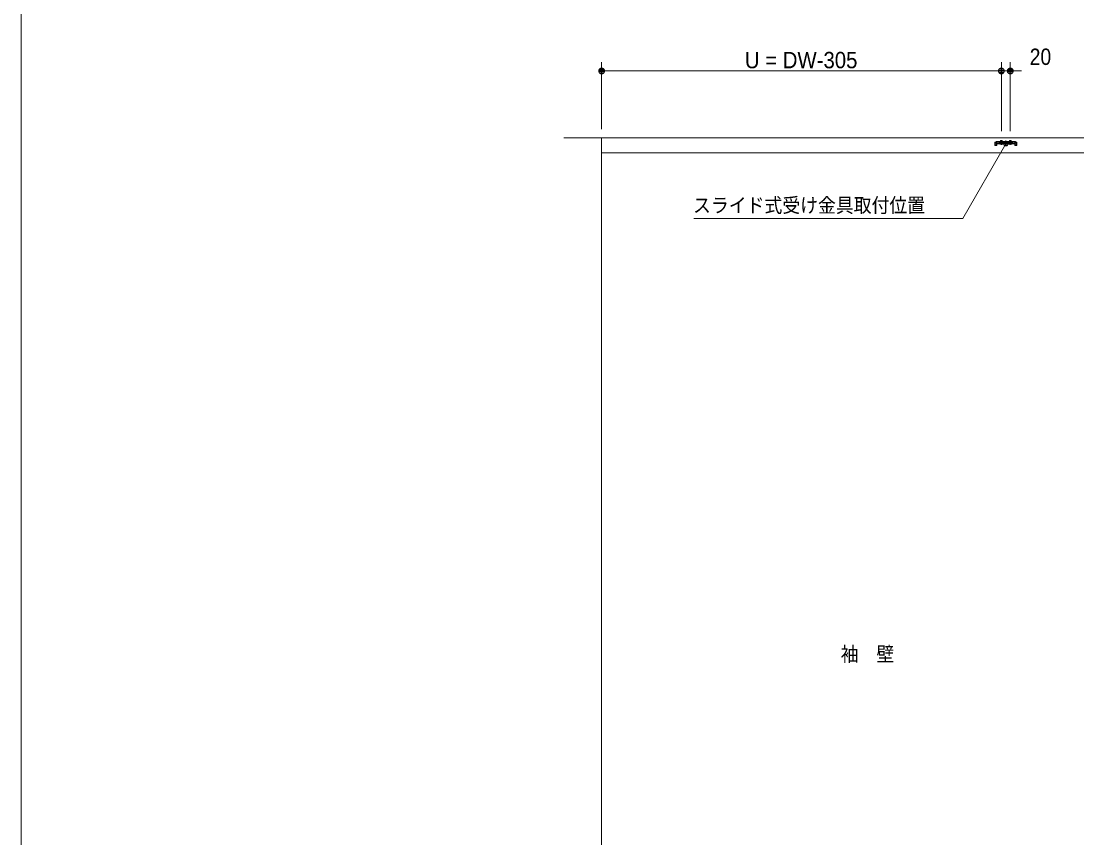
# Model space of a CAD drawing. Units: millimetres, scale not verified. Extents: x -6062 to 6062, y -3045 to 3045.
# Drawn here: x -5788 to -3423, y -1217 to 612 of the extents above; entities that cross this region are included whole.
import ezdxf
from ezdxf.enums import TextEntityAlignment as Align

# ---------------------------------------------------------------- set-up
doc = ezdxf.new("R2010")
doc.units = ezdxf.units.MM
doc.header["$LTSCALE"] = 20
for name, color, linetype, lineweight in [('0-0_3一般', 7, 'Continuous', 9), ('0-1_2寸法-1', 7, 'Continuous', 9), ('0-2_0', 7, 'Continuous', 9), ('0-3_2寸法-3', 7, 'Continuous', 9), ('0-4_2寸法-2', 7, 'Continuous', 9), ('0-5_1図面枠', 7, 'Continuous', 9)]:
    doc.layers.add(name, color=color, linetype=linetype, lineweight=lineweight)
doc.styles.add('ＭＳ ゴシック', font='')
doc.styles.add('ＭＳ Ｐゴシック', font='')
doc.styles.get('ＭＳ ゴシック').set_extended_font_data('MS Gothic')
doc.styles.get('ＭＳ Ｐゴシック').set_extended_font_data('MS PGothic')

# ---------------------------------------------------------------- blocks, each defined once
blk = doc.blocks.new('_Dot')
at = {"layer": '0-2_0'}
for p, q in [((-10, 0), (-20, 0)), ((9.78, 2), (-9.78, 2)), ((7.99, 6), (-7.99, 6)), ((9.16, -3.98), (-9.16, -3.98)), ((6, -7.98), (-6, -7.98))]:
    blk.add_line(p, q, dxfattribs=at)
for points in [[(10, 0), (9.92, 1.25), (9.69, 2.49), (9.3, 3.68), (8.76, 4.82), (8.09, 5.88), (7.29, 6.85), (6.37, 7.71), (5.36, 8.44), (4.26, 9.05), (3.09, 9.51), (1.87, 9.82), (0.63, 9.98), (-0.63, 9.98), (-1.87, 9.82), (-3.09, 9.51), (-4.26, 9.05), (-5.36, 8.44), (-6.37, 7.71), (-7.29, 6.85), (-8.09, 5.88), (-8.76, 4.82), (-9.3, 3.68), (-9.69, 2.49), (-9.92, 1.25), (-10, 0), (0, 0)], [(-10, 0), (-9.92, -1.25), (-9.69, -2.49), (-9.3, -3.68), (-8.76, -4.82), (-8.09, -5.88), (-7.29, -6.85), (-6.37, -7.71), (-5.36, -8.44), (-4.26, -9.05), (-3.09, -9.51), (-1.87, -9.82), (-0.63, -9.98), (0.63, -9.98), (1.87, -9.82), (3.09, -9.51), (4.26, -9.05), (5.36, -8.44), (6.37, -7.71), (7.29, -6.85), (8.09, -5.88), (8.76, -4.82), (9.3, -3.68), (9.69, -2.49), (9.92, -1.25), (10, 0), (0, 0)]]:
    blk.add_lwpolyline(points, close=True, dxfattribs=at)
blk = doc.blocks.new('グループ-41')
at = {"layer": '0-0_3一般'}
for p, q in [((-55696.5, 7000), (-4456.5, 7000)), ((-54000, 7000), (-54000, -40000)), ((-6320, 7000), (-6320, -40000)), ((-55696.5, -40000), (-4456.5, -40000))]:
    blk.add_line(p, q, dxfattribs=at)
blk = doc.blocks.new('グループ-42')
at = {"layer": '0-0_3一般'}
for p, q in [((-36398, 6764.1), (-36398, 6808.1)), ((-36347.1, 6808.1), (-36398, 6808.1)), ((-36398, 6762.1), (-36374, 6762.1)), ((-36398, 6742.1), (-36398, 6762.1)), ((-36398, 6692.1), (-36398, 6742.1)), ((-36374, 6762.1), (-36374, 6742.1)), ((-36374, 6692.1), (-36374, 6742.1)), ((-36324, 6692.1), (-36374, 6692.1)), ((-36324, 6668.1), (-36374, 6668.1)), ((-36347.1, 6808.1), (-36332.5, 6822.6)), ((-36328, 6762.1), (-36347.1, 6762.1)), ((-36319.1, 6836.1), (-36332.5, 6822.6)), ((-36328, 6762.1), (-36314.5, 6775.6)), ((-36324, 6692.1), (-36324, 6742.1)), ((-36319.1, 6836.1), (-36300, 6836.1)), ((-36300, 6790.1), (-36314.5, 6775.6)), ((-36300, 6836.1), (-36300, 6790.1)), ((-36300, 6826.1), (-36280, 6836.1)), ((-36200, 6836.1), (-36300, 6836.1)), ((-36300, 6780.1), (-36280, 6790.1)), ((-36300, 6790.1), (-36300, 6780.1)), ((-36300, 6790.1), (-36280, 6790.1)), ((-36300, 6766.1), (-35500, 6766.1)), ((-36300, 6766.1), (-36300, 6742.1)), ((-36280, 6790.1), (-36200, 6790.1)), ((-36200, 6836.1), (-35600, 6836.1)), ((-36200, 6825.2), (-36200, 6836.1)), ((-36200, 6784.1), (-36200, 6790.1)), ((-36190, 6815.2), (-35610, 6815.2)), ((-35610, 6774.1), (-36190, 6774.1)), ((-36175, 6742.1), (-36175, 6732.1)), ((-36025, 6742.1), (-36175, 6742.1)), ((-36175, 6732.1), (-36165, 6722.1)), ((-36175, 6732.1), (-36025, 6732.1)), ((-36165, 6722.1), (-36035, 6722.1)), ((-36141, 6722.1), (-36122.8, 6758.9)), ((-36140, 6836.1), (-36140, 6882.1)), ((-36140, 6756.2), (-36140, 6836.1)), ((-36140, 6756.2), (-36132.4, 6756.2)), ((-36136.2, 6742.1), (-36140, 6756.2)), ((-36136.2, 6742.1), (-36132.4, 6756.2)), ((-36132.4, 6836.1), (-36132.4, 6882.1)), ((-36132.4, 6756.2), (-36132.4, 6836.1)), ((-36132.4, 6756.2), (-36067.6, 6756.2)), ((-36122.8, 6758.9), (-36100, 6771)), ((-36100, 6699.1), (-36100, 6905.1)), ((-36100, 6867.1), (-36100, 6749.1)), ((-36100, 6713.6), (-36100, 6797.6)), ((-36100, 6771), (-36077.2, 6758.9)), ((-36077.2, 6758.9), (-36059, 6722.1)), ((-36067.6, 6882.1), (-36067.6, 6836.1)), ((-36067.6, 6836.1), (-36067.6, 6756.2)), ((-36067.6, 6756.2), (-36060, 6756.2)), ((-36063.8, 6742.1), (-36067.6, 6756.2)), ((-36060, 6756.2), (-36063.8, 6742.1)), ((-36060, 6836.1), (-36060, 6756.2)), ((-36035, 6722.1), (-36025, 6732.1)), ((-36025, 6732.1), (-36025, 6742.1)), ((-35900, 6884.2), (-35900, 6730.2)), ((-35900, 6651.9), (-35900, 6853.3)), ((-35740, 6836.1), (-35740, 6882.1)), ((-35740, 6882.1), (-35660, 6882.1)), ((-35740, 6756.2), (-35740, 6836.1)), ((-35736.2, 6742.1), (-35740, 6756.2)), ((-35740, 6756.2), (-35732.4, 6756.2)), ((-35736.2, 6742.1), (-35732.4, 6756.2)), ((-35732.4, 6836.1), (-35732.4, 6882.1)), ((-35732.4, 6756.2), (-35732.4, 6836.1)), ((-35700, 6699.1), (-35700, 6905.1)), ((-35700, 6867.1), (-35700, 6749.1)), ((-35700, 6713.6), (-35700, 6797.6)), ((-35667.6, 6882.1), (-35667.6, 6836.1)), ((-35667.6, 6836.1), (-35667.6, 6756.2)), ((-35663.8, 6742.1), (-35667.6, 6756.2)), ((-35660, 6756.2), (-35663.8, 6742.1)), ((-35660, 6882.1), (-35660, 6836.1)), ((-35660, 6836.1), (-35660, 6756.2)), ((-35500, 6836.1), (-35600, 6836.1)), ((-35600, 6836.1), (-35600, 6825.2)), ((-35600, 6815.2), (-35600, 6825.2)), ((-35600, 6815.2), (-35600, 6790.1)), ((-35600, 6790.1), (-35600, 6784.1)), ((-35600, 6790.1), (-35520, 6790.1)), ((-35520, 6836.1), (-35500, 6826.1)), ((-35520, 6790.1), (-35500, 6790.1)), ((-35520, 6790.1), (-35500, 6780.1)), ((-35500, 6790.1), (-35500, 6836.1)), ((-35500, 6836.1), (-35480.9, 6836.1)), ((-35485.5, 6775.6), (-35500, 6790.1)), ((-35500, 6780.1), (-35500, 6790.1)), ((-35500, 6766.1), (-35500, 6742.1)), ((-35500, 6742.1), (-35500, 6692.1)), ((-35472, 6762.1), (-35485.5, 6775.6)), ((-35480.9, 6836.1), (-35467.5, 6822.6)), ((-35476, 6742.1), (-35476, 6692.1)), ((-35426, 6668.1), (-35476, 6668.1)), ((-35472, 6762.1), (-35452.9, 6762.1)), ((-35467.5, 6822.6), (-35452.9, 6808.1)), ((-35402, 6808.1), (-35452.9, 6808.1)), ((-35452.9, 6762.1), (-35402, 6762.1)), ((-35426, 6762.1), (-35402, 6762.1)), ((-35426, 6742.1), (-35426, 6762.1)), ((-35402, 6808.1), (-35402, 6764.1)), ((-35402, 6764.1), (-35402, 6762.1)), ((-35402, 6762.1), (-35402, 6742.1)), ((-35402, 6742.1), (-35402, 6692.1)), ((-6330, 6340), (-54000, 6340))]:
    blk.add_line(p, q, dxfattribs=at)
for points in [[(-53990, 7000), (-6330, 7000), (-6330, 6340)], [(-36398, 6764.1), (-36398, 6762.1), (-36347.1, 6762.1)], [(-36300, 6692.1), (-36300, 6742.1), (-35500, 6742.1)], [(-36200, 6790.1), (-36200, 6815.2), (-36200, 6825.2)], [(-36140, 6882.1), (-36060, 6882.1), (-36060, 6836.1)], [(-35775, 6732.1), (-35765, 6722.1), (-35635, 6722.1), (-35625, 6732.1)], [(-35741, 6722.1), (-35722.8, 6758.9), (-35700, 6771), (-35677.2, 6758.9), (-35659, 6722.1)], [(-35732.4, 6756.2), (-35667.6, 6756.2), (-35660, 6756.2)], [(-35426, 6742.1), (-35426, 6692.1), (-35476, 6692.1)]]:
    blk.add_lwpolyline(points, dxfattribs=at)
blk.add_lwpolyline([(-35625, 6732.1), (-35625, 6742.1), (-35775, 6742.1), (-35775, 6732.1)], close=True, dxfattribs=at)
for centre, radius, start, end in [((-36374, 6692.1), 24, 180, 270), ((-36347.1, 6808.1), 46, 270, 315), ((-36300, 6790.1), 46, 90, 135), ((-36300, 6742.1), 24, 90, 180), ((-36324, 6692.1), 24, 270, 0), ((-36190, 6825.2), 10, 180, 270), ((-36190, 6784.1), 10, 180, 270), ((-35610, 6825.2), 10, 270, 0), ((-35610, 6784.1), 10, 270, 0), ((-35500, 6790.1), 46, 45, 90), ((-35500, 6742.1), 24, 0, 90), ((-35476, 6692.1), 24, 180, 270), ((-35452.9, 6808.1), 46, 225, 270), ((-35426, 6692.1), 24, 270, 0)]:
    blk.add_arc(centre, radius, start, end, dxfattribs=at)
blk = doc.blocks.new('グループ-43')
at = {"layer": '0-0_3一般'}
for name in ['グループ-41', 'グループ-42']:
    blk.add_blockref(name, (0, 0), dxfattribs=at)
blk = doc.blocks.new('グループ-47')
at = {"layer": '0-5_1図面枠'}
blk.add_lwpolyline([(-80000, 55400), (80000, 55400), (80000, -55400), (-80000, -55400)], close=True, dxfattribs=at)
blk = doc.blocks.new('図面枠')
at = {"layer": '0-5_1図面枠'}
blk.add_blockref('グループ-47', (0, 0), dxfattribs=at)

msp = doc.modelspace()

# ---------------------------------------------------------------- linework, layer by layer
at = {"layer": '0-1_2寸法-1'}
for p, q in [((-4487.5, 370), (-4487.5, 520)), ((-3605.21, 500), (-4474.79, 500)), ((-3592.5, 365.25), (-3592.5, 520))]:
    msp.add_line(p, q, dxfattribs=at)
at = {"layer": '0-3_2寸法-3'}
for p, q in [((-3577.61, 338.1), (-3587.39, 338.1)), ((-3578.5, 334.1), (-3586.5, 334.1)), ((-3582.33, 342.1), (-3582.67, 342.1)), ((-3582.33, 342.1), (-3582.67, 342.1))]:
    msp.add_line(p, q, dxfattribs=at)
msp.add_lwpolyline([(-4280.91, 170), (-3678.98, 170), (-3582.5, 337.1)], dxfattribs=at)
msp.add_circle((-3582.5, 337.1), 5.01, dxfattribs=at)
msp.add_circle((-3582.5, 337.1), 5.01, dxfattribs=at)
at = {"layer": '0-4_2寸法-2'}
for p, q in [((-3605.21, 500), (-3617.92, 500)), ((-3592.5, 365.25), (-3592.5, 520)), ((-3592.5, 500), (-3572.5, 500)), ((-3572.5, 365.25), (-3572.5, 520)), ((-3559.79, 500), (-3547.08, 500))]:
    msp.add_line(p, q, dxfattribs=at)

# ---------------------------------------------------------------- block references
at = {"layer": '0-0_3一般', "xscale": 0.05, "yscale": 0.05}
msp.add_blockref('グループ-43', (-1787.5, 0), dxfattribs=at)
at = {"layer": '0-1_2寸法-1', "xscale": 0.6356201, "yscale": 0.6356201, "rotation": 180}
msp.add_blockref('_Dot', (-4487.5, 500), dxfattribs=at)
at = {"layer": '0-1_2寸法-1', "xscale": 0.6356201, "yscale": 0.6356201}
msp.add_blockref('_Dot', (-3592.5, 500), dxfattribs=at)
at = {"layer": '0-4_2寸法-2', "xscale": 0.6356201, "yscale": 0.6356201}
msp.add_blockref('_Dot', (-3592.5, 500), dxfattribs=at)
at = {"layer": '0-4_2寸法-2', "xscale": 0.6356201, "yscale": 0.6356201, "rotation": 180}
msp.add_blockref('_Dot', (-3572.5, 500), dxfattribs=at)
at = {"layer": '0-5_1図面枠', "xscale": 0.05, "yscale": 0.05}
msp.add_blockref('図面枠', (-1787.5, 0), dxfattribs=at)

# ---------------------------------------------------------------- texts
at = {"layer": '0-1_2寸法-1', "style": 'ＭＳ Ｐゴシック', "width": 0.95}
msp.add_text('U = DW-305', height=36.69, dxfattribs=at).set_placement((-4166.88, 495.04), align=Align.BOTTOM_LEFT)
at = {"layer": '0-3_2寸法-3', "style": 'ＭＳ ゴシック', "width": 0.9}
for s, p in [('スライド式受け金具取付位置', (-4282.83, 173.34)), ('袖\u3000壁', (-3952.14, -831.22))]:
    msp.add_text(s, height=32.55, dxfattribs=at).set_placement(p, align=Align.BOTTOM_LEFT)
at = {"layer": '0-4_2寸法-2', "style": 'ＭＳ Ｐゴシック', "width": 0.9}
msp.add_text('20', height=36.66, dxfattribs=at).set_placement((-3528.98, 502.48), align=Align.BOTTOM_LEFT)

doc.saveas('drawing.dxf')
